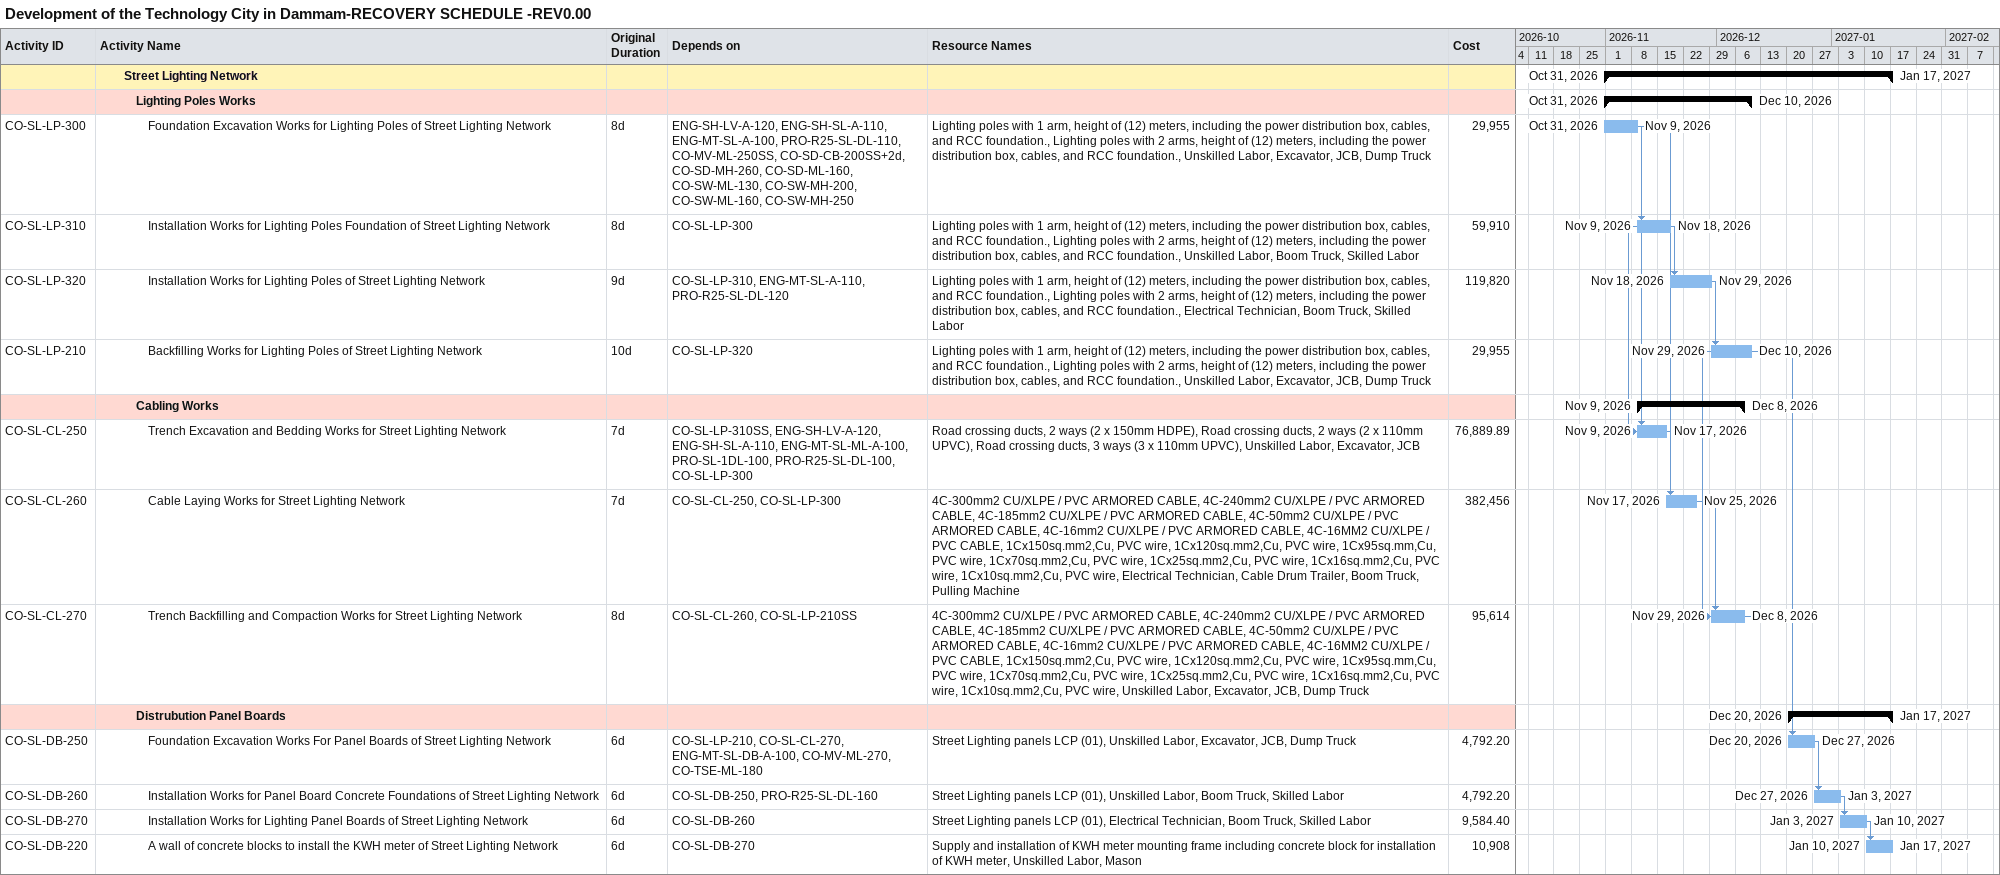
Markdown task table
Development of the Technology City in Dammam-RECOVERY SCHEDULE -REV0.00

| ID | Level | Task | Original duration | Start | Finish | Predecessors | Resources | Cost |
|---|---|---|---|---|---|---|---|---|
|  | 3 | **Street Lighting Network** |  | 2026-10-31 | 2027-01-17 |  |  |  |
|  | 4 | **Lighting Poles Works** |  | 2026-10-31 | 2026-12-10 |  |  |  |
| CO-SL-LP-300 | 5 | Foundation Excavation Works for Lighting Poles of Street Lighting Network | 8d | 2026-10-31 | 2026-11-09 | ENG-SH-LV-A-120, ENG-SH-SL-A-110, ENG-MT-SL-A-100, PRO-R25-SL-DL-110, CO-MV-ML-250SS, CO-SD-CB-200SS+2d, CO-SD-MH-260, CO-SD-ML-160, CO-SW-ML-130, CO-SW-MH-200, CO-SW-ML-160, CO-SW-MH-250 | Lighting poles with 1 arm, height of (12) meters, including the power distribution box, cables, and RCC foundation., Lighting poles with 2 arms, height of (12) meters, including the power distribution box, cables, and RCC foundation., Unskilled Labor, Excavator, JCB, Dump Truck | 29955 |
| CO-SL-LP-310 | 5 | Installation Works for Lighting Poles Foundation of Street Lighting Network | 8d | 2026-11-09 | 2026-11-18 | CO-SL-LP-300 | Lighting poles with 1 arm, height of (12) meters, including the power distribution box, cables, and RCC foundation., Lighting poles with 2 arms, height of (12) meters, including the power distribution box, cables, and RCC foundation., Unskilled Labor, Boom Truck, Skilled Labor | 59910 |
| CO-SL-LP-320 | 5 | Installation Works for Lighting Poles of Street Lighting Network | 9d | 2026-11-18 | 2026-11-29 | CO-SL-LP-310, ENG-MT-SL-A-110, PRO-R25-SL-DL-120 | Lighting poles with 1 arm, height of (12) meters, including the power distribution box, cables, and RCC foundation., Lighting poles with 2 arms, height of (12) meters, including the power distribution box, cables, and RCC foundation., Electrical Technician, Boom Truck, Skilled Labor | 119820 |
| CO-SL-LP-210 | 5 | Backfilling Works for Lighting Poles of Street Lighting Network | 10d | 2026-11-29 | 2026-12-10 | CO-SL-LP-320 | Lighting poles with 1 arm, height of (12) meters, including the power distribution box, cables, and RCC foundation., Lighting poles with 2 arms, height of (12) meters, including the power distribution box, cables, and RCC foundation., Unskilled Labor, Excavator, JCB, Dump Truck | 29955 |
|  | 4 | **Cabling Works** |  | 2026-11-09 | 2026-12-08 |  |  |  |
| CO-SL-CL-250 | 5 | Trench Excavation and Bedding Works for Street Lighting Network | 7d | 2026-11-09 | 2026-11-17 | CO-SL-LP-310SS, ENG-SH-LV-A-120, ENG-SH-SL-A-110, ENG-MT-SL-ML-A-100, PRO-SL-1DL-100, PRO-R25-SL-DL-100, CO-SL-LP-300 | Road crossing ducts, 2 ways (2 x 150mm HDPE), Road crossing ducts, 2 ways (2 x 110mm UPVC), Road crossing ducts, 3 ways (3 x 110mm UPVC), Unskilled Labor, Excavator, JCB | 76889.89 |
| CO-SL-CL-260 | 5 | Cable Laying Works for Street Lighting Network | 7d | 2026-11-17 | 2026-11-25 | CO-SL-CL-250, CO-SL-LP-300 | 4C-300mm2 CU/XLPE / PVC ARMORED CABLE, 4C-240mm2 CU/XLPE / PVC ARMORED CABLE, 4C-185mm2 CU/XLPE / PVC ARMORED CABLE, 4C-50mm2 CU/XLPE / PVC ARMORED CABLE, 4C-16mm2 CU/XLPE / PVC ARMORED CABLE, 4C-16MM2 CU/XLPE / PVC CABLE, 1Cx150sq.mm2,Cu, PVC wire, 1Cx120sq.mm2,Cu, PVC wire, 1Cx95sq.mm,Cu, PVC wire, 1Cx70sq.mm2,Cu, PVC wire, 1Cx25sq.mm2,Cu, PVC wire, 1Cx16sq.mm2,Cu, PVC wire, 1Cx10sq.mm2,Cu, PVC wire, Electrical Technician, Cable Drum Trailer, Boom Truck, Pulling Machine | 382456 |
| CO-SL-CL-270 | 5 | Trench Backfilling and Compaction Works for Street Lighting Network | 8d | 2026-11-29 | 2026-12-08 | CO-SL-CL-260, CO-SL-LP-210SS | 4C-300mm2 CU/XLPE / PVC ARMORED CABLE, 4C-240mm2 CU/XLPE / PVC ARMORED CABLE, 4C-185mm2 CU/XLPE / PVC ARMORED CABLE, 4C-50mm2 CU/XLPE / PVC ARMORED CABLE, 4C-16mm2 CU/XLPE / PVC ARMORED CABLE, 4C-16MM2 CU/XLPE / PVC CABLE, 1Cx150sq.mm2,Cu, PVC wire, 1Cx120sq.mm2,Cu, PVC wire, 1Cx95sq.mm,Cu, PVC wire, 1Cx70sq.mm2,Cu, PVC wire, 1Cx25sq.mm2,Cu, PVC wire, 1Cx16sq.mm2,Cu, PVC wire, 1Cx10sq.mm2,Cu, PVC wire, Unskilled Labor, Excavator, JCB, Dump Truck | 95614 |
|  | 4 | **Distrubution Panel Boards** |  | 2026-12-20 | 2027-01-17 |  |  |  |
| CO-SL-DB-250 | 5 | Foundation Excavation Works For Panel Boards of Street Lighting Network | 6d | 2026-12-20 | 2026-12-27 | CO-SL-LP-210, CO-SL-CL-270, ENG-MT-SL-DB-A-100, CO-MV-ML-270, CO-TSE-ML-180 | Street Lighting panels LCP (01), Unskilled Labor, Excavator, JCB, Dump Truck | 4792.20 |
| CO-SL-DB-260 | 5 | Installation Works for Panel Board Concrete Foundations of Street Lighting Network | 6d | 2026-12-27 | 2027-01-03 | CO-SL-DB-250, PRO-R25-SL-DL-160 | Street Lighting panels LCP (01), Unskilled Labor, Boom Truck, Skilled Labor | 4792.20 |
| CO-SL-DB-270 | 5 | Installation Works for Lighting Panel Boards of Street Lighting Network | 6d | 2027-01-03 | 2027-01-10 | CO-SL-DB-260 | Street Lighting panels LCP (01), Electrical Technician, Boom Truck, Skilled Labor | 9584.40 |
| CO-SL-DB-220 | 5 | A wall of concrete blocks to install the KWH meter of Street Lighting Network | 6d | 2027-01-10 | 2027-01-17 | CO-SL-DB-270 | Supply and installation of KWH meter mounting frame including concrete block for installation of KWH meter, Unskilled Labor, Mason | 10908 |
